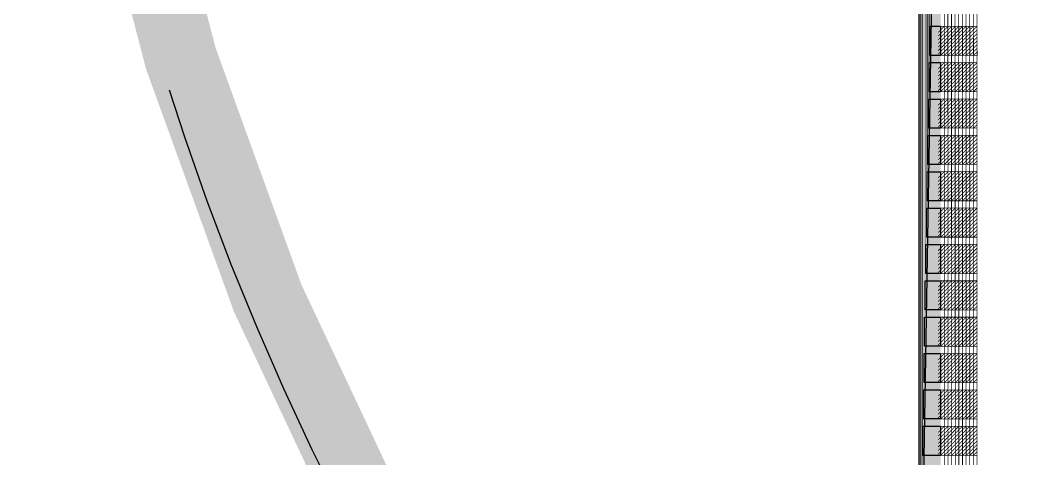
# Model space of a CAD drawing. Header units: millimetres. Extents: x -51 to 51, y -51 to 51.
# Drawn here: x -38.36 to -24.6, y -16.65 to -10.61 of the extents above; entities that cross this region are included whole.
import ezdxf

# ---------------------------------------------------------------- set-up
doc = ezdxf.new("R2010")
doc.units = ezdxf.units.MM
doc.linetypes.add('DASHED', pattern=[19.05, 12.7, -6.35])
for name, color, linetype in [('bottom_SU8', 5, 'Continuous'), ('metal', 43, 'Continuous'), ('Pt_pads', 1, 'Continuous'), ('reference', 18, 'DASHED')]:
    doc.layers.add(name, color=color, linetype=linetype)
doc.layers.add('top SU-8', color=3, linetype='Continuous', transparency=0.63)

msp = doc.modelspace()

# ---------------------------------------------------------------- linework, layer by layer
at = {"layer": 'bottom_SU8', "transparency": 33554544, "const_width": 1}
msp.add_lwpolyline([(-28.578, 24.888, 0.187667), (-37.852, -0.793, 0.186827), (-27.33, -26.113, 0.184277), (-2.859, -37.725, 0.185083), (23.009, -30.078, 0.238565), (37.759, 0.537, 0.237346), (21.83, 30.731, 0.185761), (-4.56, 37.524, 0.186578)], format="xyb", close=True, dxfattribs=at)
at = {"layer": 'bottom_SU8', "transparency": 33554544}
for points, const_width in [([(-25.85, 5.93), (-25.85, -19.102)], 0.3), ([(-25.649, -19.096), (-25.653, -3.196)], 0.01), ([(-25.599, -19.096), (-25.603, -3.196)], 0.01), ([(-25.549, -19.096), (-25.553, -3.196)], 0.01), ([(-25.499, -19.096), (-25.503, -3.196)], 0.01), ([(-25.449, -19.096), (-25.453, -3.196)], 0.01), ([(-25.399, -19.096), (-25.403, -3.196)], 0.01), ([(-25.349, -19.096), (-25.353, -3.196)], 0.01), ([(-25.299, -19.096), (-25.303, -3.196)], 0.01), ([(-25.249, -19.096), (-25.253, -3.196)], 0.01), ([(-25.199, -19.096), (-25.203, -3.192)], 0.01), ([(-25.734, -10.831), (-25.599, -10.696)], 0.01), ([(-25.734, -10.881), (-25.549, -10.696)], 0.01), ([(-25.734, -10.931), (-25.499, -10.696)], 0.01), ([(-25.734, -10.981), (-25.449, -10.696)], 0.01), ([(-25.734, -11.031), (-25.399, -10.696)], 0.01), ([(-25.734, -11.081), (-25.349, -10.696)], 0.01), ([(-25.734, -10.696), (-25.194, -10.696)], 0.01), ([(-25.734, -10.781), (-25.649, -10.696)], 0.01), ([(-25.698, -11.096), (-25.299, -10.696)], 0.01), ([(-25.648, -11.096), (-25.649, -10.696)], 0.01), ([(-25.648, -11.096), (-25.249, -10.696)], 0.01), ([(-25.598, -11.096), (-25.599, -10.696)], 0.01), ([(-25.598, -11.096), (-25.199, -10.696)], 0.01), ([(-25.548, -11.096), (-25.549, -10.696)], 0.01), ([(-25.498, -11.096), (-25.499, -10.696)], 0.01), ([(-25.448, -11.096), (-25.449, -10.696)], 0.01), ([(-25.398, -11.096), (-25.399, -10.696)], 0.01), ([(-25.348, -11.096), (-25.349, -10.696)], 0.01), ([(-25.298, -11.096), (-25.299, -10.696)], 0.01), ([(-25.248, -11.096), (-25.249, -10.696)], 0.01), ([(-25.198, -11.096), (-25.199, -10.696)], 0.01), ([(-25.548, -11.096), (-25.199, -10.746)], 0.01), ([(-25.498, -11.096), (-25.199, -10.796)], 0.01), ([(-25.448, -11.096), (-25.199, -10.846)], 0.01), ([(-25.398, -11.096), (-25.199, -10.896)], 0.01), ([(-25.348, -11.096), (-25.199, -10.946)], 0.01), ([(-25.298, -11.096), (-25.198, -10.996)], 0.01), ([(-25.734, -11.096), (-25.193, -11.096)], 0.01), ([(-25.248, -11.096), (-25.198, -11.046)], 0.01), ([(-25.734, -11.331), (-25.599, -11.196)], 0.01), ([(-25.734, -11.381), (-25.549, -11.196)], 0.01), ([(-25.734, -11.431), (-25.499, -11.196)], 0.01), ([(-25.734, -11.481), (-25.449, -11.196)], 0.01), ([(-25.734, -11.531), (-25.399, -11.196)], 0.01), ([(-25.734, -11.581), (-25.349, -11.196)], 0.01), ([(-25.734, -11.196), (-25.194, -11.196)], 0.01), ([(-25.734, -11.281), (-25.649, -11.196)], 0.01), ([(-25.699, -11.596), (-25.299, -11.196)], 0.01), ([(-25.649, -11.596), (-25.249, -11.196)], 0.01), ([(-25.649, -11.596), (-25.649, -11.196)], 0.01), ([(-25.599, -11.596), (-25.199, -11.196)], 0.01), ([(-25.599, -11.596), (-25.599, -11.196)], 0.01), ([(-25.549, -11.596), (-25.549, -11.196)], 0.01), ([(-25.549, -11.596), (-25.199, -11.246)], 0.01), ([(-25.499, -11.596), (-25.499, -11.196)], 0.01), ([(-25.449, -11.596), (-25.449, -11.196)], 0.01), ([(-25.399, -11.596), (-25.399, -11.196)], 0.01), ([(-25.349, -11.596), (-25.349, -11.196)], 0.01), ([(-25.299, -11.596), (-25.299, -11.196)], 0.01), ([(-25.249, -11.596), (-25.249, -11.196)], 0.01), ([(-25.199, -11.596), (-25.199, -11.196)], 0.01), ([(-25.499, -11.596), (-25.199, -11.296)], 0.01), ([(-25.449, -11.596), (-25.199, -11.346)], 0.01), ([(-25.399, -11.596), (-25.199, -11.396)], 0.01), ([(-25.349, -11.596), (-25.199, -11.446)], 0.01), ([(-25.299, -11.596), (-25.199, -11.496)], 0.01), ([(-25.249, -11.596), (-25.199, -11.546)], 0.01), ([(-25.734, -11.596), (-25.194, -11.596)], 0.01), ([(-25.734, -11.831), (-25.599, -11.696)], 0.01), ([(-25.734, -11.881), (-25.549, -11.696)], 0.01), ([(-25.734, -11.931), (-25.499, -11.696)], 0.01), ([(-25.734, -11.981), (-25.449, -11.696)], 0.01), ([(-25.734, -12.031), (-25.399, -11.696)], 0.01), ([(-25.734, -12.081), (-25.349, -11.696)], 0.01), ([(-25.734, -11.696), (-25.194, -11.696)], 0.01), ([(-25.734, -11.781), (-25.649, -11.696)], 0.01), ([(-25.699, -12.096), (-25.299, -11.696)], 0.01), ([(-25.649, -12.096), (-25.249, -11.696)], 0.01), ([(-25.649, -12.096), (-25.649, -11.696)], 0.01), ([(-25.599, -12.096), (-25.199, -11.696)], 0.01), ([(-25.599, -12.096), (-25.599, -11.696)], 0.01), ([(-25.549, -12.096), (-25.549, -11.696)], 0.01), ([(-25.499, -12.096), (-25.499, -11.696)], 0.01), ([(-25.449, -12.096), (-25.449, -11.696)], 0.01), ([(-25.399, -12.096), (-25.399, -11.696)], 0.01), ([(-25.349, -12.096), (-25.349, -11.696)], 0.01), ([(-25.299, -12.096), (-25.299, -11.696)], 0.01), ([(-25.249, -12.096), (-25.249, -11.696)], 0.01), ([(-25.199, -12.096), (-25.199, -11.696)], 0.01), ([(-25.549, -12.096), (-25.199, -11.746)], 0.01), ([(-25.499, -12.096), (-25.199, -11.796)], 0.01), ([(-25.449, -12.096), (-25.199, -11.846)], 0.01), ([(-25.399, -12.096), (-25.199, -11.896)], 0.01), ([(-25.349, -12.096), (-25.199, -11.946)], 0.01), ([(-25.734, -12.096), (-25.194, -12.096)], 0.01), ([(-25.299, -12.096), (-25.199, -11.996)], 0.01), ([(-25.249, -12.096), (-25.199, -12.046)], 0.01), ([(-25.734, -12.331), (-25.599, -12.196)], 0.01), ([(-25.734, -12.381), (-25.549, -12.196)], 0.01), ([(-25.734, -12.431), (-25.499, -12.196)], 0.01), ([(-25.734, -12.481), (-25.449, -12.196)], 0.01), ([(-25.734, -12.531), (-25.399, -12.196)], 0.01), ([(-25.734, -12.581), (-25.349, -12.196)], 0.01), ([(-25.734, -12.196), (-25.194, -12.196)], 0.01), ([(-25.734, -12.281), (-25.649, -12.196)], 0.01), ([(-25.699, -12.596), (-25.299, -12.196)], 0.01), ([(-25.649, -12.596), (-25.249, -12.196)], 0.01), ([(-25.649, -12.596), (-25.649, -12.196)], 0.01), ([(-25.599, -12.596), (-25.199, -12.196)], 0.01), ([(-25.599, -12.596), (-25.599, -12.196)], 0.01), ([(-25.549, -12.596), (-25.549, -12.196)], 0.01), ([(-25.549, -12.596), (-25.199, -12.246)], 0.01), ([(-25.499, -12.596), (-25.499, -12.196)], 0.01), ([(-25.449, -12.596), (-25.449, -12.196)], 0.01), ([(-25.399, -12.596), (-25.399, -12.196)], 0.01), ([(-25.349, -12.596), (-25.349, -12.196)], 0.01), ([(-25.299, -12.596), (-25.299, -12.196)], 0.01), ([(-25.249, -12.596), (-25.249, -12.196)], 0.01), ([(-25.199, -12.596), (-25.199, -12.196)], 0.01), ([(-25.499, -12.596), (-25.199, -12.296)], 0.01), ([(-25.449, -12.596), (-25.199, -12.346)], 0.01), ([(-25.399, -12.596), (-25.199, -12.396)], 0.01), ([(-25.349, -12.596), (-25.199, -12.446)], 0.01), ([(-25.299, -12.596), (-25.199, -12.496)], 0.01), ([(-25.734, -12.596), (-25.194, -12.596)], 0.01), ([(-25.249, -12.596), (-25.199, -12.546)], 0.01), ([(-25.734, -12.831), (-25.599, -12.696)], 0.01), ([(-25.734, -12.881), (-25.549, -12.696)], 0.01), ([(-25.734, -12.931), (-25.499, -12.696)], 0.01), ([(-25.734, -12.981), (-25.449, -12.696)], 0.01), ([(-25.734, -13.031), (-25.399, -12.696)], 0.01), ([(-25.734, -13.081), (-25.349, -12.696)], 0.01), ([(-25.734, -12.696), (-25.194, -12.696)], 0.01), ([(-25.734, -12.781), (-25.649, -12.696)], 0.01), ([(-25.699, -13.096), (-25.299, -12.696)], 0.01), ([(-25.649, -13.096), (-25.249, -12.696)], 0.01), ([(-25.649, -13.096), (-25.649, -12.696)], 0.01), ([(-25.599, -13.096), (-25.199, -12.696)], 0.01), ([(-25.599, -13.096), (-25.599, -12.696)], 0.01), ([(-25.549, -13.096), (-25.549, -12.696)], 0.01), ([(-25.549, -13.096), (-25.199, -12.746)], 0.01), ([(-25.499, -13.096), (-25.499, -12.696)], 0.01), ([(-25.499, -13.096), (-25.199, -12.796)], 0.01), ([(-25.449, -13.096), (-25.449, -12.696)], 0.01), ([(-25.399, -13.096), (-25.399, -12.696)], 0.01), ([(-25.349, -13.096), (-25.349, -12.696)], 0.01), ([(-25.299, -13.096), (-25.299, -12.696)], 0.01), ([(-25.249, -13.096), (-25.249, -12.696)], 0.01), ([(-25.199, -13.096), (-25.199, -12.696)], 0.01), ([(-25.449, -13.096), (-25.199, -12.846)], 0.01), ([(-25.399, -13.096), (-25.199, -12.896)], 0.01), ([(-25.349, -13.096), (-25.199, -12.946)], 0.01), ([(-25.299, -13.096), (-25.199, -12.996)], 0.01), ([(-25.249, -13.096), (-25.199, -13.046)], 0.01), ([(-25.734, -13.096), (-25.194, -13.096)], 0.01), ([(-25.734, -13.331), (-25.599, -13.196)], 0.01), ([(-25.734, -13.381), (-25.549, -13.196)], 0.01), ([(-25.734, -13.431), (-25.499, -13.196)], 0.01), ([(-25.734, -13.481), (-25.449, -13.196)], 0.01), ([(-25.734, -13.531), (-25.399, -13.196)], 0.01), ([(-25.734, -13.581), (-25.349, -13.196)], 0.01), ([(-25.734, -13.196), (-25.194, -13.196)], 0.01), ([(-25.734, -13.281), (-25.649, -13.196)], 0.01), ([(-25.699, -13.596), (-25.299, -13.196)], 0.01), ([(-25.649, -13.596), (-25.249, -13.196)], 0.01), ([(-25.649, -13.596), (-25.649, -13.196)], 0.01), ([(-25.599, -13.596), (-25.199, -13.196)], 0.01), ([(-25.599, -13.596), (-25.599, -13.196)], 0.01), ([(-25.549, -13.596), (-25.549, -13.196)], 0.01), ([(-25.499, -13.596), (-25.499, -13.196)], 0.01), ([(-25.449, -13.596), (-25.449, -13.196)], 0.01), ([(-25.399, -13.596), (-25.399, -13.196)], 0.01), ([(-25.349, -13.596), (-25.349, -13.196)], 0.01), ([(-25.299, -13.596), (-25.299, -13.196)], 0.01), ([(-25.249, -13.596), (-25.249, -13.196)], 0.01), ([(-25.199, -13.596), (-25.199, -13.196)], 0.01), ([(-25.549, -13.596), (-25.199, -13.246)], 0.01), ([(-25.499, -13.596), (-25.199, -13.296)], 0.01), ([(-25.449, -13.596), (-25.199, -13.346)], 0.01), ([(-25.399, -13.596), (-25.199, -13.396)], 0.01), ([(-25.349, -13.596), (-25.199, -13.446)], 0.01), ([(-25.299, -13.596), (-25.199, -13.496)], 0.01), ([(-25.734, -13.596), (-25.194, -13.596)], 0.01), ([(-25.249, -13.596), (-25.199, -13.546)], 0.01), ([(-25.734, -13.831), (-25.599, -13.696)], 0.01), ([(-25.734, -13.881), (-25.549, -13.696)], 0.01), ([(-25.734, -13.931), (-25.499, -13.696)], 0.01), ([(-25.734, -13.981), (-25.449, -13.696)], 0.01), ([(-25.734, -14.031), (-25.399, -13.696)], 0.01), ([(-25.734, -14.081), (-25.349, -13.696)], 0.01), ([(-25.734, -13.696), (-25.194, -13.696)], 0.01), ([(-25.734, -13.781), (-25.649, -13.696)], 0.01), ([(-25.699, -14.096), (-25.299, -13.696)], 0.01), ([(-25.649, -14.096), (-25.249, -13.696)], 0.01), ([(-25.649, -14.096), (-25.649, -13.696)], 0.01), ([(-25.599, -14.096), (-25.199, -13.696)], 0.01), ([(-25.599, -14.096), (-25.599, -13.696)], 0.01), ([(-25.549, -14.096), (-25.549, -13.696)], 0.01), ([(-25.549, -14.096), (-25.199, -13.746)], 0.01), ([(-25.499, -14.096), (-25.499, -13.696)], 0.01), ([(-25.449, -14.096), (-25.449, -13.696)], 0.01), ([(-25.399, -14.096), (-25.399, -13.696)], 0.01), ([(-25.349, -14.096), (-25.349, -13.696)], 0.01), ([(-25.299, -14.096), (-25.299, -13.696)], 0.01), ([(-25.249, -14.096), (-25.249, -13.696)], 0.01), ([(-25.199, -14.096), (-25.199, -13.696)], 0.01), ([(-25.499, -14.096), (-25.199, -13.796)], 0.01), ([(-25.449, -14.096), (-25.199, -13.846)], 0.01), ([(-25.399, -14.096), (-25.199, -13.896)], 0.01), ([(-25.349, -14.096), (-25.199, -13.946)], 0.01), ([(-25.299, -14.096), (-25.199, -13.996)], 0.01), ([(-25.249, -14.096), (-25.199, -14.046)], 0.01), ([(-25.734, -14.096), (-25.194, -14.096)], 0.01), ([(-25.734, -14.331), (-25.599, -14.196)], 0.01), ([(-25.734, -14.381), (-25.549, -14.196)], 0.01), ([(-25.734, -14.431), (-25.499, -14.196)], 0.01), ([(-25.734, -14.481), (-25.449, -14.196)], 0.01), ([(-25.734, -14.531), (-25.399, -14.196)], 0.01), ([(-25.734, -14.581), (-25.349, -14.196)], 0.01), ([(-25.734, -14.196), (-25.194, -14.196)], 0.01), ([(-25.734, -14.281), (-25.649, -14.196)], 0.01), ([(-25.699, -14.596), (-25.299, -14.196)], 0.01), ([(-25.649, -14.596), (-25.249, -14.196)], 0.01), ([(-25.649, -14.596), (-25.649, -14.196)], 0.01), ([(-25.599, -14.596), (-25.199, -14.196)], 0.01), ([(-25.599, -14.596), (-25.599, -14.196)], 0.01), ([(-25.549, -14.596), (-25.549, -14.196)], 0.01), ([(-25.549, -14.596), (-25.199, -14.246)], 0.01), ([(-25.499, -14.596), (-25.499, -14.196)], 0.01), ([(-25.499, -14.596), (-25.199, -14.296)], 0.01), ([(-25.449, -14.596), (-25.449, -14.196)], 0.01), ([(-25.399, -14.596), (-25.399, -14.196)], 0.01), ([(-25.349, -14.596), (-25.349, -14.196)], 0.01), ([(-25.299, -14.596), (-25.299, -14.196)], 0.01), ([(-25.249, -14.596), (-25.249, -14.196)], 0.01), ([(-25.199, -14.596), (-25.199, -14.196)], 0.01), ([(-25.449, -14.596), (-25.199, -14.346)], 0.01), ([(-25.399, -14.596), (-25.199, -14.396)], 0.01), ([(-25.349, -14.596), (-25.199, -14.446)], 0.01), ([(-25.734, -14.596), (-25.194, -14.596)], 0.01), ([(-25.299, -14.596), (-25.199, -14.496)], 0.01), ([(-25.249, -14.596), (-25.199, -14.546)], 0.01), ([(-25.734, -14.831), (-25.599, -14.696)], 0.01), ([(-25.734, -14.881), (-25.549, -14.696)], 0.01), ([(-25.734, -14.931), (-25.499, -14.696)], 0.01), ([(-25.734, -14.981), (-25.449, -14.696)], 0.01), ([(-25.734, -15.031), (-25.399, -14.696)], 0.01), ([(-25.734, -15.081), (-25.349, -14.696)], 0.01), ([(-25.734, -14.696), (-25.194, -14.696)], 0.01), ([(-25.734, -14.781), (-25.649, -14.696)], 0.01), ([(-25.699, -15.096), (-25.299, -14.696)], 0.01), ([(-25.649, -15.096), (-25.249, -14.696)], 0.01), ([(-25.649, -15.096), (-25.649, -14.696)], 0.01), ([(-25.599, -15.096), (-25.199, -14.696)], 0.01), ([(-25.599, -15.096), (-25.599, -14.696)], 0.01), ([(-25.549, -15.096), (-25.549, -14.696)], 0.01), ([(-25.499, -15.096), (-25.499, -14.696)], 0.01), ([(-25.449, -15.096), (-25.449, -14.696)], 0.01), ([(-25.399, -15.096), (-25.399, -14.696)], 0.01), ([(-25.349, -15.096), (-25.349, -14.696)], 0.01), ([(-25.299, -15.096), (-25.299, -14.696)], 0.01), ([(-25.249, -15.096), (-25.249, -14.696)], 0.01), ([(-25.199, -15.096), (-25.199, -14.696)], 0.01), ([(-25.549, -15.096), (-25.199, -14.746)], 0.01), ([(-25.499, -15.096), (-25.199, -14.796)], 0.01), ([(-25.449, -15.096), (-25.199, -14.846)], 0.01), ([(-25.399, -15.096), (-25.199, -14.896)], 0.01), ([(-25.349, -15.096), (-25.199, -14.946)], 0.01), ([(-25.299, -15.096), (-25.199, -14.996)], 0.01), ([(-25.734, -15.096), (-25.194, -15.096)], 0.01), ([(-25.249, -15.096), (-25.199, -15.046)], 0.01), ([(-25.734, -15.331), (-25.599, -15.196)], 0.01), ([(-25.734, -15.381), (-25.549, -15.196)], 0.01), ([(-25.734, -15.431), (-25.499, -15.196)], 0.01), ([(-25.734, -15.481), (-25.449, -15.196)], 0.01), ([(-25.734, -15.531), (-25.399, -15.196)], 0.01), ([(-25.734, -15.581), (-25.349, -15.196)], 0.01), ([(-25.734, -15.196), (-25.194, -15.196)], 0.01), ([(-25.734, -15.281), (-25.649, -15.196)], 0.01), ([(-25.699, -15.596), (-25.299, -15.196)], 0.01), ([(-25.649, -15.596), (-25.249, -15.196)], 0.01), ([(-25.649, -15.596), (-25.649, -15.196)], 0.01), ([(-25.599, -15.596), (-25.199, -15.196)], 0.01), ([(-25.599, -15.596), (-25.599, -15.196)], 0.01), ([(-25.549, -15.596), (-25.549, -15.196)], 0.01), ([(-25.549, -15.596), (-25.199, -15.246)], 0.01), ([(-25.499, -15.596), (-25.499, -15.196)], 0.01), ([(-25.449, -15.596), (-25.449, -15.196)], 0.01), ([(-25.399, -15.596), (-25.399, -15.196)], 0.01), ([(-25.349, -15.596), (-25.349, -15.196)], 0.01), ([(-25.299, -15.596), (-25.299, -15.196)], 0.01), ([(-25.249, -15.596), (-25.249, -15.196)], 0.01), ([(-25.199, -15.596), (-25.199, -15.196)], 0.01), ([(-25.499, -15.596), (-25.199, -15.296)], 0.01), ([(-25.449, -15.596), (-25.199, -15.346)], 0.01), ([(-25.399, -15.596), (-25.199, -15.396)], 0.01), ([(-25.349, -15.596), (-25.199, -15.446)], 0.01), ([(-25.299, -15.596), (-25.199, -15.496)], 0.01), ([(-25.249, -15.596), (-25.199, -15.546)], 0.01), ([(-25.734, -15.596), (-25.194, -15.596)], 0.01), ([(-25.734, -15.831), (-25.599, -15.696)], 0.01), ([(-25.734, -15.881), (-25.549, -15.696)], 0.01), ([(-25.734, -15.931), (-25.499, -15.696)], 0.01), ([(-25.734, -15.981), (-25.449, -15.696)], 0.01), ([(-25.734, -16.031), (-25.399, -15.696)], 0.01), ([(-25.734, -16.081), (-25.349, -15.696)], 0.01), ([(-25.734, -15.696), (-25.194, -15.696)], 0.01), ([(-25.734, -15.781), (-25.649, -15.696)], 0.01), ([(-25.699, -16.096), (-25.299, -15.696)], 0.01), ([(-25.649, -16.096), (-25.249, -15.696)], 0.01), ([(-25.649, -16.096), (-25.649, -15.696)], 0.01), ([(-25.599, -16.096), (-25.199, -15.696)], 0.01), ([(-25.599, -16.096), (-25.599, -15.696)], 0.01), ([(-25.549, -16.096), (-25.549, -15.696)], 0.01), ([(-25.499, -16.096), (-25.499, -15.696)], 0.01), ([(-25.449, -16.096), (-25.449, -15.696)], 0.01), ([(-25.399, -16.096), (-25.399, -15.696)], 0.01), ([(-25.349, -16.096), (-25.349, -15.696)], 0.01), ([(-25.299, -16.096), (-25.299, -15.696)], 0.01), ([(-25.249, -16.096), (-25.249, -15.696)], 0.01), ([(-25.199, -16.096), (-25.199, -15.696)], 0.01), ([(-25.549, -16.096), (-25.199, -15.746)], 0.01), ([(-25.499, -16.096), (-25.199, -15.796)], 0.01), ([(-25.449, -16.096), (-25.199, -15.846)], 0.01), ([(-25.399, -16.096), (-25.199, -15.896)], 0.01), ([(-25.349, -16.096), (-25.199, -15.946)], 0.01), ([(-25.734, -16.096), (-25.194, -16.096)], 0.01), ([(-25.299, -16.096), (-25.199, -15.996)], 0.01), ([(-25.249, -16.096), (-25.199, -16.046)], 0.01), ([(-25.734, -16.331), (-25.599, -16.196)], 0.01), ([(-25.734, -16.381), (-25.549, -16.196)], 0.01), ([(-25.734, -16.431), (-25.499, -16.196)], 0.01), ([(-25.734, -16.481), (-25.449, -16.196)], 0.01), ([(-25.734, -16.531), (-25.399, -16.196)], 0.01), ([(-25.734, -16.581), (-25.349, -16.196)], 0.01), ([(-25.734, -16.196), (-25.194, -16.196)], 0.01), ([(-25.734, -16.281), (-25.649, -16.196)], 0.01), ([(-25.699, -16.596), (-25.299, -16.196)], 0.01), ([(-25.649, -16.596), (-25.249, -16.196)], 0.01), ([(-25.649, -16.596), (-25.649, -16.196)], 0.01), ([(-25.599, -16.596), (-25.199, -16.196)], 0.01), ([(-25.599, -16.596), (-25.599, -16.196)], 0.01), ([(-25.549, -16.596), (-25.549, -16.196)], 0.01), ([(-25.549, -16.596), (-25.199, -16.246)], 0.01), ([(-25.499, -16.596), (-25.499, -16.196)], 0.01), ([(-25.449, -16.596), (-25.449, -16.196)], 0.01), ([(-25.399, -16.596), (-25.399, -16.196)], 0.01), ([(-25.349, -16.596), (-25.349, -16.196)], 0.01), ([(-25.299, -16.596), (-25.299, -16.196)], 0.01), ([(-25.249, -16.596), (-25.249, -16.196)], 0.01), ([(-25.199, -16.596), (-25.199, -16.196)], 0.01), ([(-25.499, -16.596), (-25.199, -16.296)], 0.01), ([(-25.449, -16.596), (-25.199, -16.346)], 0.01), ([(-25.399, -16.596), (-25.199, -16.396)], 0.01), ([(-25.349, -16.596), (-25.199, -16.446)], 0.01), ([(-25.299, -16.596), (-25.199, -16.496)], 0.01), ([(-25.734, -16.596), (-25.194, -16.596)], 0.01), ([(-25.249, -16.596), (-25.199, -16.546)], 0.01)]:
    msp.add_lwpolyline(points, dxfattribs=dict(at, const_width=const_width))
at = {"layer": 'metal', "transparency": 33554544, "const_width": 1}
msp.add_lwpolyline([(-28.578, 24.888, 0.187667), (-37.852, -0.793, 0.186827), (-27.33, -26.113, 0.184277), (-2.859, -37.725, 0.185083), (23.009, -30.078, 0.238565), (37.759, 0.537, 0.237346), (21.83, 30.731, 0.185761), (-4.56, 37.524, 0.186578)], format="xyb", close=True, dxfattribs=at)
at = {"layer": 'metal', "transparency": 33554544}
for points, const_width in [([(-25.848, -11.096), (-25.848, 10.575)], 0.004), ([(-25.866, -12.096), (-25.866, 10.027)], 0.004), ([(-25.857, -11.596), (-25.857, 10.029)], 0.004), ([(-25.884, -13.096), (-25.884, 9.437)], 0.004), ([(-25.875, -12.596), (-25.875, 9.437)], 0.004), ([(-25.902, -14.096), (-25.902, 8.839)], 0.004), ([(-25.893, -13.596), (-25.893, 8.841)], 0.004), ([(-25.92, -15.096), (-25.92, 8.244)], 0.004), ([(-25.911, -14.596), (-25.911, 8.244)], 0.004), ([(-25.938, -16.096), (-25.938, 7.65)], 0.004), ([(-25.929, -15.596), (-25.929, 7.65)], 0.004), ([(-25.956, -17.096), (-25.956, 7.055)], 0.004), ([(-25.947, -16.596), (-25.947, 7.055)], 0.004), ([(-25.974, -18.096), (-25.974, 6.456)], 0.004), ([(-25.965, -17.596), (-25.965, 6.458)], 0.004), ([(-25.992, -19.096), (-25.992, 5.889)], 0.004), ([(-25.983, -18.596), (-25.983, 5.894)], 0.004), ([(-25.709, -10.805), (-25.599, -10.696)], 0.006), ([(-25.709, -10.855), (-25.549, -10.696)], 0.006), ([(-25.709, -10.906), (-25.499, -10.696)], 0.006), ([(-25.709, -11.056), (-25.349, -10.696)], 0.006), ([(-25.709, -10.696), (-25.196, -10.696)], 0.006), ([(-25.708, -10.956), (-25.449, -10.696)], 0.006), ([(-25.708, -11.006), (-25.399, -10.696)], 0.006), ([(-25.708, -10.755), (-25.649, -10.696)], 0.006), ([(-25.698, -11.096), (-25.299, -10.696)], 0.006), ([(-25.648, -11.096), (-25.649, -10.696)], 0.006), ([(-25.648, -11.096), (-25.249, -10.696)], 0.006), ([(-25.598, -11.096), (-25.599, -10.696)], 0.006), ([(-25.598, -11.096), (-25.199, -10.696)], 0.006), ([(-25.548, -11.096), (-25.549, -10.696)], 0.006), ([(-25.498, -11.096), (-25.499, -10.696)], 0.006), ([(-25.448, -11.096), (-25.449, -10.696)], 0.006), ([(-25.398, -11.096), (-25.399, -10.696)], 0.006), ([(-25.348, -11.096), (-25.349, -10.696)], 0.006), ([(-25.298, -11.096), (-25.299, -10.696)], 0.006), ([(-25.248, -11.096), (-25.249, -10.696)], 0.006), ([(-25.198, -11.096), (-25.199, -10.696)], 0.006), ([(-25.548, -11.096), (-25.199, -10.746)], 0.006), ([(-25.498, -11.096), (-25.199, -10.796)], 0.006), ([(-25.448, -11.096), (-25.199, -10.846)], 0.006), ([(-25.398, -11.096), (-25.199, -10.896)], 0.006), ([(-25.348, -11.096), (-25.199, -10.946)], 0.006), ([(-25.298, -11.096), (-25.198, -10.996)], 0.006), ([(-25.711, -11.096), (-25.196, -11.096)], 0.006), ([(-25.248, -11.096), (-25.198, -11.046)], 0.006), ([(-25.709, -11.305), (-25.599, -11.196)], 0.006), ([(-25.709, -11.355), (-25.549, -11.196)], 0.006), ([(-25.709, -11.406), (-25.499, -11.196)], 0.006), ([(-25.709, -11.456), (-25.449, -11.196)], 0.006), ([(-25.709, -11.506), (-25.399, -11.196)], 0.006), ([(-25.709, -11.556), (-25.349, -11.196)], 0.006), ([(-25.709, -11.196), (-25.196, -11.196)], 0.006), ([(-25.709, -11.255), (-25.649, -11.196)], 0.006), ([(-25.699, -11.596), (-25.299, -11.196)], 0.006), ([(-25.649, -11.596), (-25.249, -11.196)], 0.006), ([(-25.649, -11.596), (-25.649, -11.196)], 0.006), ([(-25.599, -11.596), (-25.199, -11.196)], 0.006), ([(-25.599, -11.596), (-25.599, -11.196)], 0.006), ([(-25.549, -11.596), (-25.549, -11.196)], 0.006), ([(-25.549, -11.596), (-25.199, -11.246)], 0.006), ([(-25.499, -11.596), (-25.499, -11.196)], 0.006), ([(-25.449, -11.596), (-25.449, -11.196)], 0.006), ([(-25.399, -11.596), (-25.399, -11.196)], 0.006), ([(-25.349, -11.596), (-25.349, -11.196)], 0.006), ([(-25.299, -11.596), (-25.299, -11.196)], 0.006), ([(-25.249, -11.596), (-25.249, -11.196)], 0.006), ([(-25.199, -11.596), (-25.199, -11.196)], 0.006), ([(-25.499, -11.596), (-25.199, -11.296)], 0.006), ([(-25.449, -11.596), (-25.199, -11.346)], 0.006), ([(-25.399, -11.596), (-25.199, -11.396)], 0.006), ([(-25.349, -11.596), (-25.199, -11.446)], 0.006), ([(-25.299, -11.596), (-25.199, -11.496)], 0.006), ([(-25.249, -11.596), (-25.199, -11.546)], 0.006), ([(-25.711, -11.596), (-25.196, -11.596)], 0.006), ([(-25.709, -11.805), (-25.599, -11.696)], 0.006), ([(-25.709, -11.855), (-25.549, -11.696)], 0.006), ([(-25.709, -11.906), (-25.499, -11.696)], 0.006), ([(-25.709, -11.956), (-25.449, -11.696)], 0.006), ([(-25.709, -12.006), (-25.399, -11.696)], 0.006), ([(-25.709, -12.056), (-25.349, -11.696)], 0.006), ([(-25.709, -11.696), (-25.196, -11.696)], 0.006), ([(-25.709, -11.755), (-25.649, -11.696)], 0.006), ([(-25.699, -12.096), (-25.299, -11.696)], 0.006), ([(-25.649, -12.096), (-25.249, -11.696)], 0.006), ([(-25.649, -12.096), (-25.649, -11.696)], 0.006), ([(-25.599, -12.096), (-25.199, -11.696)], 0.006), ([(-25.599, -12.096), (-25.599, -11.696)], 0.006), ([(-25.549, -12.096), (-25.549, -11.696)], 0.006), ([(-25.499, -12.096), (-25.499, -11.696)], 0.006), ([(-25.449, -12.096), (-25.449, -11.696)], 0.006), ([(-25.399, -12.096), (-25.399, -11.696)], 0.006), ([(-25.349, -12.096), (-25.349, -11.696)], 0.006), ([(-25.299, -12.096), (-25.299, -11.696)], 0.006), ([(-25.249, -12.096), (-25.249, -11.696)], 0.006), ([(-25.199, -12.096), (-25.199, -11.696)], 0.006), ([(-25.549, -12.096), (-25.199, -11.746)], 0.006), ([(-25.499, -12.096), (-25.199, -11.796)], 0.006), ([(-25.449, -12.096), (-25.199, -11.846)], 0.006), ([(-25.399, -12.096), (-25.199, -11.896)], 0.006), ([(-25.349, -12.096), (-25.199, -11.946)], 0.006), ([(-25.711, -12.096), (-25.196, -12.096)], 0.006), ([(-25.299, -12.096), (-25.199, -11.996)], 0.006), ([(-25.249, -12.096), (-25.199, -12.046)], 0.006), ([(-25.709, -12.305), (-25.599, -12.196)], 0.006), ([(-25.709, -12.355), (-25.549, -12.196)], 0.006), ([(-25.709, -12.406), (-25.499, -12.196)], 0.006), ([(-25.709, -12.456), (-25.449, -12.196)], 0.006), ([(-25.709, -12.506), (-25.399, -12.196)], 0.006), ([(-25.709, -12.556), (-25.349, -12.196)], 0.006), ([(-25.709, -12.196), (-25.196, -12.196)], 0.006), ([(-25.709, -12.255), (-25.649, -12.196)], 0.006), ([(-25.699, -12.596), (-25.299, -12.196)], 0.006), ([(-25.649, -12.596), (-25.249, -12.196)], 0.006), ([(-25.649, -12.596), (-25.649, -12.196)], 0.006), ([(-25.599, -12.596), (-25.199, -12.196)], 0.006), ([(-25.599, -12.596), (-25.599, -12.196)], 0.006), ([(-25.549, -12.596), (-25.549, -12.196)], 0.006), ([(-25.549, -12.596), (-25.199, -12.246)], 0.006), ([(-25.499, -12.596), (-25.499, -12.196)], 0.006), ([(-25.449, -12.596), (-25.449, -12.196)], 0.006), ([(-25.399, -12.596), (-25.399, -12.196)], 0.006), ([(-25.349, -12.596), (-25.349, -12.196)], 0.006), ([(-25.299, -12.596), (-25.299, -12.196)], 0.006), ([(-25.249, -12.596), (-25.249, -12.196)], 0.006), ([(-25.199, -12.596), (-25.199, -12.196)], 0.006), ([(-25.499, -12.596), (-25.199, -12.296)], 0.006), ([(-25.449, -12.596), (-25.199, -12.346)], 0.006), ([(-25.399, -12.596), (-25.199, -12.396)], 0.006), ([(-25.349, -12.596), (-25.199, -12.446)], 0.006), ([(-25.299, -12.596), (-25.199, -12.496)], 0.006), ([(-25.711, -12.596), (-25.196, -12.596)], 0.006), ([(-25.249, -12.596), (-25.199, -12.546)], 0.006), ([(-25.709, -12.805), (-25.599, -12.696)], 0.006), ([(-25.709, -12.855), (-25.549, -12.696)], 0.006), ([(-25.709, -12.906), (-25.499, -12.696)], 0.006), ([(-25.709, -12.956), (-25.449, -12.696)], 0.006), ([(-25.709, -13.006), (-25.399, -12.696)], 0.006), ([(-25.709, -13.056), (-25.349, -12.696)], 0.006), ([(-25.709, -12.696), (-25.196, -12.696)], 0.006), ([(-25.709, -12.755), (-25.649, -12.696)], 0.006), ([(-25.699, -13.096), (-25.299, -12.696)], 0.006), ([(-25.649, -13.096), (-25.249, -12.696)], 0.006), ([(-25.649, -13.096), (-25.649, -12.696)], 0.006), ([(-25.599, -13.096), (-25.199, -12.696)], 0.006), ([(-25.599, -13.096), (-25.599, -12.696)], 0.006), ([(-25.549, -13.096), (-25.549, -12.696)], 0.006), ([(-25.549, -13.096), (-25.199, -12.746)], 0.006), ([(-25.499, -13.096), (-25.499, -12.696)], 0.006), ([(-25.499, -13.096), (-25.199, -12.796)], 0.006), ([(-25.449, -13.096), (-25.449, -12.696)], 0.006), ([(-25.399, -13.096), (-25.399, -12.696)], 0.006), ([(-25.349, -13.096), (-25.349, -12.696)], 0.006), ([(-25.299, -13.096), (-25.299, -12.696)], 0.006), ([(-25.249, -13.096), (-25.249, -12.696)], 0.006), ([(-25.199, -13.096), (-25.199, -12.696)], 0.006), ([(-25.449, -13.096), (-25.199, -12.846)], 0.006), ([(-25.399, -13.096), (-25.199, -12.896)], 0.006), ([(-25.349, -13.096), (-25.199, -12.946)], 0.006), ([(-25.299, -13.096), (-25.199, -12.996)], 0.006), ([(-25.249, -13.096), (-25.199, -13.046)], 0.006), ([(-25.711, -13.096), (-25.196, -13.096)], 0.006), ([(-25.709, -13.305), (-25.599, -13.196)], 0.006), ([(-25.709, -13.355), (-25.549, -13.196)], 0.006), ([(-25.709, -13.406), (-25.499, -13.196)], 0.006), ([(-25.709, -13.456), (-25.449, -13.196)], 0.006), ([(-25.709, -13.506), (-25.399, -13.196)], 0.006), ([(-25.709, -13.556), (-25.349, -13.196)], 0.006), ([(-25.709, -13.196), (-25.196, -13.196)], 0.006), ([(-25.709, -13.255), (-25.649, -13.196)], 0.006), ([(-25.699, -13.596), (-25.299, -13.196)], 0.006), ([(-25.649, -13.596), (-25.249, -13.196)], 0.006), ([(-25.649, -13.596), (-25.649, -13.196)], 0.006), ([(-25.599, -13.596), (-25.199, -13.196)], 0.006), ([(-25.599, -13.596), (-25.599, -13.196)], 0.006), ([(-25.549, -13.596), (-25.549, -13.196)], 0.006), ([(-25.499, -13.596), (-25.499, -13.196)], 0.006), ([(-25.449, -13.596), (-25.449, -13.196)], 0.006), ([(-25.399, -13.596), (-25.399, -13.196)], 0.006), ([(-25.349, -13.596), (-25.349, -13.196)], 0.006), ([(-25.299, -13.596), (-25.299, -13.196)], 0.006), ([(-25.249, -13.596), (-25.249, -13.196)], 0.006), ([(-25.199, -13.596), (-25.199, -13.196)], 0.006), ([(-25.549, -13.596), (-25.199, -13.246)], 0.006), ([(-25.499, -13.596), (-25.199, -13.296)], 0.006), ([(-25.449, -13.596), (-25.199, -13.346)], 0.006), ([(-25.399, -13.596), (-25.199, -13.396)], 0.006), ([(-25.349, -13.596), (-25.199, -13.446)], 0.006), ([(-25.711, -13.596), (-25.196, -13.596)], 0.006), ([(-25.299, -13.596), (-25.199, -13.496)], 0.006), ([(-25.249, -13.596), (-25.199, -13.546)], 0.006), ([(-25.709, -13.805), (-25.599, -13.696)], 0.006), ([(-25.709, -13.855), (-25.549, -13.696)], 0.006), ([(-25.709, -13.906), (-25.499, -13.696)], 0.006), ([(-25.709, -13.956), (-25.449, -13.696)], 0.006), ([(-25.709, -14.006), (-25.399, -13.696)], 0.006), ([(-25.709, -14.056), (-25.349, -13.696)], 0.006), ([(-25.709, -13.696), (-25.196, -13.696)], 0.006), ([(-25.709, -13.755), (-25.649, -13.696)], 0.006), ([(-25.699, -14.096), (-25.299, -13.696)], 0.006), ([(-25.649, -14.096), (-25.249, -13.696)], 0.006), ([(-25.649, -14.096), (-25.649, -13.696)], 0.006), ([(-25.599, -14.096), (-25.199, -13.696)], 0.006), ([(-25.599, -14.096), (-25.599, -13.696)], 0.006), ([(-25.549, -14.096), (-25.549, -13.696)], 0.006), ([(-25.549, -14.096), (-25.199, -13.746)], 0.006), ([(-25.499, -14.096), (-25.499, -13.696)], 0.006), ([(-25.449, -14.096), (-25.449, -13.696)], 0.006), ([(-25.399, -14.096), (-25.399, -13.696)], 0.006), ([(-25.349, -14.096), (-25.349, -13.696)], 0.006), ([(-25.299, -14.096), (-25.299, -13.696)], 0.006), ([(-25.249, -14.096), (-25.249, -13.696)], 0.006), ([(-25.199, -14.096), (-25.199, -13.696)], 0.006), ([(-25.499, -14.096), (-25.199, -13.796)], 0.006), ([(-25.449, -14.096), (-25.199, -13.846)], 0.006), ([(-25.399, -14.096), (-25.199, -13.896)], 0.006), ([(-25.349, -14.096), (-25.199, -13.946)], 0.006), ([(-25.299, -14.096), (-25.199, -13.996)], 0.006), ([(-25.249, -14.096), (-25.199, -14.046)], 0.006), ([(-25.711, -14.096), (-25.196, -14.096)], 0.006), ([(-25.709, -14.305), (-25.599, -14.196)], 0.006), ([(-25.709, -14.355), (-25.549, -14.196)], 0.006), ([(-25.709, -14.406), (-25.499, -14.196)], 0.006), ([(-25.709, -14.456), (-25.449, -14.196)], 0.006), ([(-25.709, -14.506), (-25.399, -14.196)], 0.006), ([(-25.709, -14.556), (-25.349, -14.196)], 0.006), ([(-25.709, -14.196), (-25.196, -14.196)], 0.006), ([(-25.709, -14.255), (-25.649, -14.196)], 0.006), ([(-25.699, -14.596), (-25.299, -14.196)], 0.006), ([(-25.649, -14.596), (-25.249, -14.196)], 0.006), ([(-25.649, -14.596), (-25.649, -14.196)], 0.006), ([(-25.599, -14.596), (-25.199, -14.196)], 0.006), ([(-25.599, -14.596), (-25.599, -14.196)], 0.006), ([(-25.549, -14.596), (-25.549, -14.196)], 0.006), ([(-25.549, -14.596), (-25.199, -14.246)], 0.006), ([(-25.499, -14.596), (-25.499, -14.196)], 0.006), ([(-25.499, -14.596), (-25.199, -14.296)], 0.006), ([(-25.449, -14.596), (-25.449, -14.196)], 0.006), ([(-25.399, -14.596), (-25.399, -14.196)], 0.006), ([(-25.349, -14.596), (-25.349, -14.196)], 0.006), ([(-25.299, -14.596), (-25.299, -14.196)], 0.006), ([(-25.249, -14.596), (-25.249, -14.196)], 0.006), ([(-25.199, -14.596), (-25.199, -14.196)], 0.006), ([(-25.449, -14.596), (-25.199, -14.346)], 0.006), ([(-25.399, -14.596), (-25.199, -14.396)], 0.006), ([(-25.349, -14.596), (-25.199, -14.446)], 0.006), ([(-25.711, -14.596), (-25.196, -14.596)], 0.006), ([(-25.299, -14.596), (-25.199, -14.496)], 0.006), ([(-25.249, -14.596), (-25.199, -14.546)], 0.006), ([(-25.709, -14.805), (-25.599, -14.696)], 0.006), ([(-25.709, -14.855), (-25.549, -14.696)], 0.006), ([(-25.709, -14.906), (-25.499, -14.696)], 0.006), ([(-25.709, -14.956), (-25.449, -14.696)], 0.006), ([(-25.709, -15.006), (-25.399, -14.696)], 0.006), ([(-25.709, -15.056), (-25.349, -14.696)], 0.006), ([(-25.709, -14.696), (-25.196, -14.696)], 0.006), ([(-25.709, -14.755), (-25.649, -14.696)], 0.006), ([(-25.699, -15.096), (-25.299, -14.696)], 0.006), ([(-25.649, -15.096), (-25.249, -14.696)], 0.006), ([(-25.649, -15.096), (-25.649, -14.696)], 0.006), ([(-25.599, -15.096), (-25.199, -14.696)], 0.006), ([(-25.599, -15.096), (-25.599, -14.696)], 0.006), ([(-25.549, -15.096), (-25.549, -14.696)], 0.006), ([(-25.499, -15.096), (-25.499, -14.696)], 0.006), ([(-25.449, -15.096), (-25.449, -14.696)], 0.006), ([(-25.399, -15.096), (-25.399, -14.696)], 0.006), ([(-25.349, -15.096), (-25.349, -14.696)], 0.006), ([(-25.299, -15.096), (-25.299, -14.696)], 0.006), ([(-25.249, -15.096), (-25.249, -14.696)], 0.006), ([(-25.199, -15.096), (-25.199, -14.696)], 0.006), ([(-25.549, -15.096), (-25.199, -14.746)], 0.006), ([(-25.499, -15.096), (-25.199, -14.796)], 0.006), ([(-25.449, -15.096), (-25.199, -14.846)], 0.006), ([(-25.399, -15.096), (-25.199, -14.896)], 0.006), ([(-25.349, -15.096), (-25.199, -14.946)], 0.006), ([(-25.299, -15.096), (-25.199, -14.996)], 0.006), ([(-25.711, -15.096), (-25.196, -15.096)], 0.006), ([(-25.249, -15.096), (-25.199, -15.046)], 0.006), ([(-25.709, -15.305), (-25.599, -15.196)], 0.006), ([(-25.709, -15.355), (-25.549, -15.196)], 0.006), ([(-25.709, -15.406), (-25.499, -15.196)], 0.006), ([(-25.709, -15.456), (-25.449, -15.196)], 0.006), ([(-25.709, -15.506), (-25.399, -15.196)], 0.006), ([(-25.709, -15.556), (-25.349, -15.196)], 0.006), ([(-25.709, -15.196), (-25.196, -15.196)], 0.006), ([(-25.709, -15.255), (-25.649, -15.196)], 0.006), ([(-25.699, -15.596), (-25.299, -15.196)], 0.006), ([(-25.649, -15.596), (-25.249, -15.196)], 0.006), ([(-25.649, -15.596), (-25.649, -15.196)], 0.006), ([(-25.599, -15.596), (-25.199, -15.196)], 0.006), ([(-25.599, -15.596), (-25.599, -15.196)], 0.006), ([(-25.549, -15.596), (-25.549, -15.196)], 0.006), ([(-25.549, -15.596), (-25.199, -15.246)], 0.006), ([(-25.499, -15.596), (-25.499, -15.196)], 0.006), ([(-25.449, -15.596), (-25.449, -15.196)], 0.006), ([(-25.399, -15.596), (-25.399, -15.196)], 0.006), ([(-25.349, -15.596), (-25.349, -15.196)], 0.006), ([(-25.299, -15.596), (-25.299, -15.196)], 0.006), ([(-25.249, -15.596), (-25.249, -15.196)], 0.006), ([(-25.199, -15.596), (-25.199, -15.196)], 0.006), ([(-25.499, -15.596), (-25.199, -15.296)], 0.006), ([(-25.449, -15.596), (-25.199, -15.346)], 0.006), ([(-25.399, -15.596), (-25.199, -15.396)], 0.006), ([(-25.349, -15.596), (-25.199, -15.446)], 0.006), ([(-25.299, -15.596), (-25.199, -15.496)], 0.006), ([(-25.249, -15.596), (-25.199, -15.546)], 0.006), ([(-25.711, -15.596), (-25.196, -15.596)], 0.006), ([(-25.709, -15.805), (-25.599, -15.696)], 0.006), ([(-25.709, -15.855), (-25.549, -15.696)], 0.006), ([(-25.709, -15.906), (-25.499, -15.696)], 0.006), ([(-25.709, -15.956), (-25.449, -15.696)], 0.006), ([(-25.709, -16.006), (-25.399, -15.696)], 0.006), ([(-25.709, -16.056), (-25.349, -15.696)], 0.006), ([(-25.709, -15.696), (-25.196, -15.696)], 0.006), ([(-25.709, -15.755), (-25.649, -15.696)], 0.006), ([(-25.699, -16.096), (-25.299, -15.696)], 0.006), ([(-25.649, -16.096), (-25.249, -15.696)], 0.006), ([(-25.649, -16.096), (-25.649, -15.696)], 0.006), ([(-25.599, -16.096), (-25.199, -15.696)], 0.006), ([(-25.599, -16.096), (-25.599, -15.696)], 0.006), ([(-25.549, -16.096), (-25.549, -15.696)], 0.006), ([(-25.499, -16.096), (-25.499, -15.696)], 0.006), ([(-25.449, -16.096), (-25.449, -15.696)], 0.006), ([(-25.399, -16.096), (-25.399, -15.696)], 0.006), ([(-25.349, -16.096), (-25.349, -15.696)], 0.006), ([(-25.299, -16.096), (-25.299, -15.696)], 0.006), ([(-25.249, -16.096), (-25.249, -15.696)], 0.006), ([(-25.199, -16.096), (-25.199, -15.696)], 0.006), ([(-25.549, -16.096), (-25.199, -15.746)], 0.006), ([(-25.499, -16.096), (-25.199, -15.796)], 0.006), ([(-25.449, -16.096), (-25.199, -15.846)], 0.006), ([(-25.399, -16.096), (-25.199, -15.896)], 0.006), ([(-25.349, -16.096), (-25.199, -15.946)], 0.006), ([(-25.711, -16.096), (-25.196, -16.096)], 0.006), ([(-25.299, -16.096), (-25.199, -15.996)], 0.006), ([(-25.249, -16.096), (-25.199, -16.046)], 0.006), ([(-25.709, -16.305), (-25.599, -16.196)], 0.006), ([(-25.709, -16.355), (-25.549, -16.196)], 0.006), ([(-25.709, -16.406), (-25.499, -16.196)], 0.006), ([(-25.709, -16.456), (-25.449, -16.196)], 0.006), ([(-25.709, -16.506), (-25.399, -16.196)], 0.006), ([(-25.709, -16.556), (-25.349, -16.196)], 0.006), ([(-25.709, -16.196), (-25.196, -16.196)], 0.006), ([(-25.709, -16.255), (-25.649, -16.196)], 0.006), ([(-25.699, -16.596), (-25.299, -16.196)], 0.006), ([(-25.649, -16.596), (-25.249, -16.196)], 0.006), ([(-25.649, -16.596), (-25.649, -16.196)], 0.006), ([(-25.599, -16.596), (-25.199, -16.196)], 0.006), ([(-25.599, -16.596), (-25.599, -16.196)], 0.006), ([(-25.549, -16.596), (-25.549, -16.196)], 0.006), ([(-25.549, -16.596), (-25.199, -16.246)], 0.006), ([(-25.499, -16.596), (-25.499, -16.196)], 0.006), ([(-25.449, -16.596), (-25.449, -16.196)], 0.006), ([(-25.399, -16.596), (-25.399, -16.196)], 0.006), ([(-25.349, -16.596), (-25.349, -16.196)], 0.006), ([(-25.299, -16.596), (-25.299, -16.196)], 0.006), ([(-25.249, -16.596), (-25.249, -16.196)], 0.006), ([(-25.199, -16.596), (-25.199, -16.196)], 0.006), ([(-25.499, -16.596), (-25.199, -16.296)], 0.006), ([(-25.449, -16.596), (-25.199, -16.346)], 0.006), ([(-25.399, -16.596), (-25.199, -16.396)], 0.006), ([(-25.349, -16.596), (-25.199, -16.446)], 0.006), ([(-25.299, -16.596), (-25.199, -16.496)], 0.006), ([(-25.711, -16.596), (-25.196, -16.596)], 0.006), ([(-25.249, -16.596), (-25.199, -16.546)], 0.006)]:
    msp.add_lwpolyline(points, dxfattribs=dict(at, const_width=const_width))
for points in [[(-25.848, -10.696), (-25.703, -10.696), (-25.703, -11.096), (-25.848, -11.096)], [(-25.857, -11.196), (-25.704, -11.196), (-25.704, -11.596), (-25.857, -11.596)], [(-25.866, -11.696), (-25.704, -11.696), (-25.704, -12.096), (-25.866, -12.096)], [(-25.875, -12.196), (-25.704, -12.196), (-25.704, -12.596), (-25.875, -12.596)], [(-25.884, -12.696), (-25.704, -12.696), (-25.704, -13.096), (-25.884, -13.096)], [(-25.893, -13.196), (-25.704, -13.196), (-25.704, -13.596), (-25.893, -13.596)], [(-25.902, -13.696), (-25.704, -13.696), (-25.704, -14.096), (-25.902, -14.096)], [(-25.911, -14.196), (-25.704, -14.196), (-25.704, -14.596), (-25.911, -14.596)], [(-25.92, -14.696), (-25.704, -14.696), (-25.704, -15.096), (-25.92, -15.096)], [(-25.929, -15.196), (-25.704, -15.196), (-25.704, -15.596), (-25.929, -15.596)], [(-25.938, -15.696), (-25.704, -15.696), (-25.704, -16.096), (-25.938, -16.096)], [(-25.947, -16.196), (-25.704, -16.196), (-25.704, -16.596), (-25.947, -16.596)]]:
    msp.add_lwpolyline(points, close=True, dxfattribs=at)
at = {"layer": 'Pt_pads', "transparency": 33554544, "const_width": 1}
msp.add_lwpolyline([(-28.578, 24.888, 0.187667), (-37.852, -0.793, 0.186827), (-27.33, -26.113, 0.184277), (-2.859, -37.725, 0.185083), (23.009, -30.078, 0.238565), (37.759, 0.537, 0.237346), (21.83, 30.731, 0.185761), (-4.56, 37.524, 0.186578)], format="xyb", close=True, dxfattribs=at)
at = {"layer": 'reference'}
msp.add_circle((0, 0), 38.1, dxfattribs=at)
at = {"layer": 'top SU-8', "transparency": 33554544, "const_width": 1}
msp.add_lwpolyline([(-28.578, 24.888, 0.187667), (-37.852, -0.793, 0.186827), (-27.33, -26.113, 0.184277), (-2.859, -37.725, 0.185083), (23.009, -30.078, 0.238565), (37.759, 0.537, 0.237346), (21.83, 30.731, 0.185761), (-4.56, 37.524, 0.186578)], format="xyb", close=True, dxfattribs=at)
at = {"layer": 'top SU-8', "transparency": 33554544}
msp.add_lwpolyline([(-25.7, -3.169), (-26, -3.169), (-26, -19.102), (-25.967, -19.102)], close=True, dxfattribs=at)

doc.saveas('drawing.dxf')
